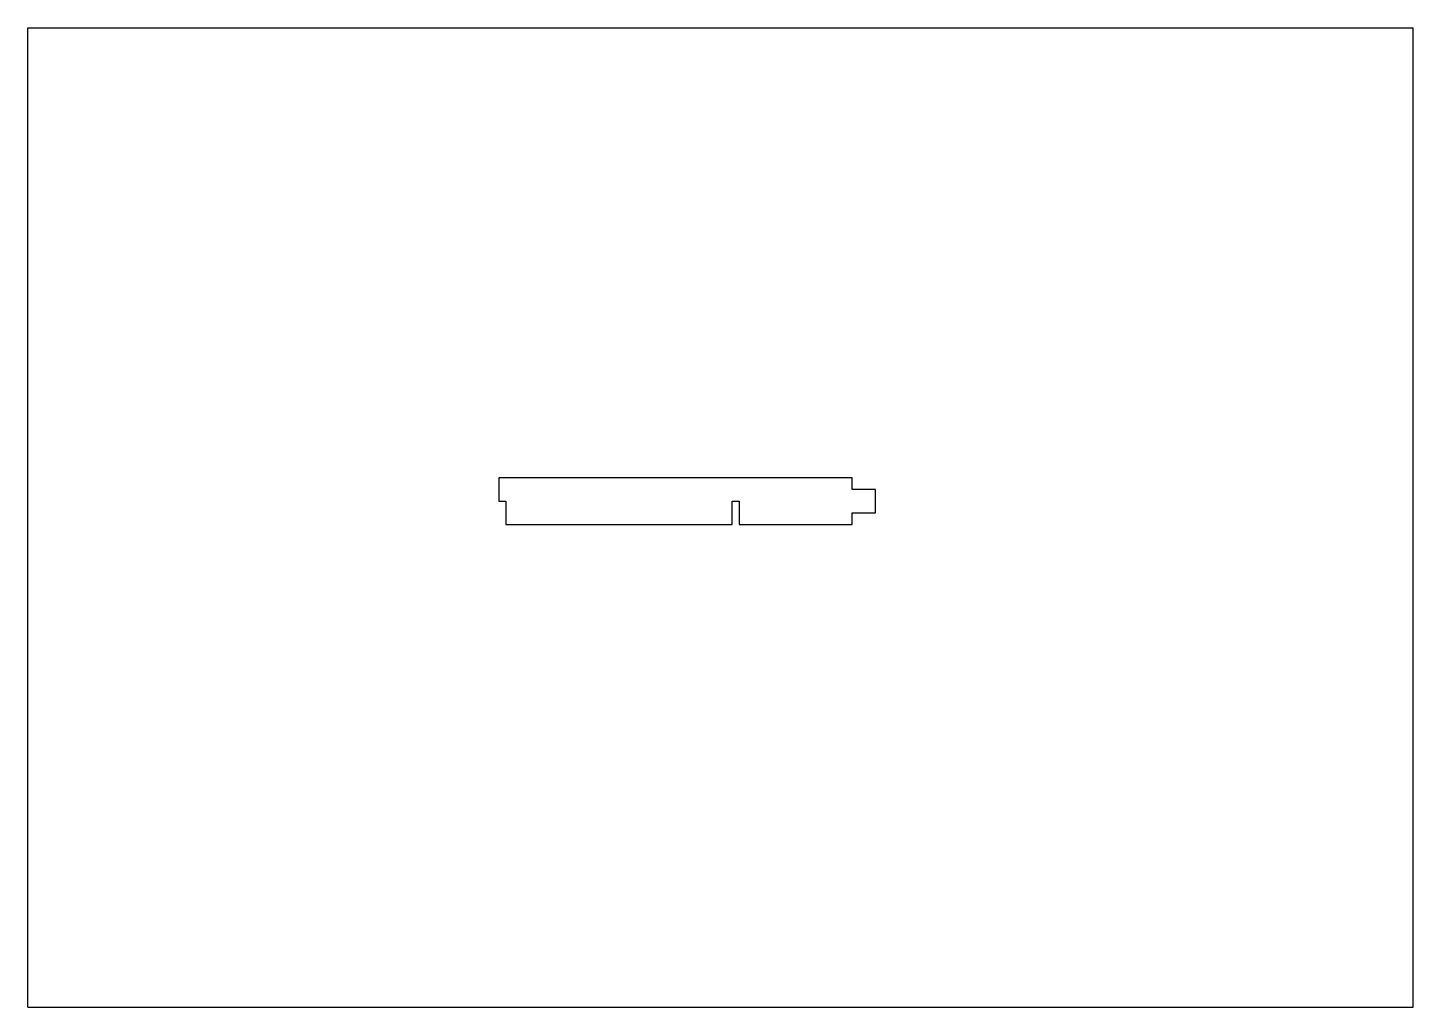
# Model space of a CAD drawing. Header units: millimetres. Extents: x 0 to 297, y 0 to 210.
import ezdxf

# ---------------------------------------------------------------- set-up
doc = ezdxf.new("R2010")
doc.units = ezdxf.units.MM
doc.header["$LTSCALE"] = 16.335
doc.layers.get('0').update_dxf_attribs({"linetype": 'CONTINUOUS'})

msp = doc.modelspace()

# ---------------------------------------------------------------- linework, layer by layer
at = {"color": 7, "linetype": 'CONTINUOUS'}
for p, q in [((0, 0), (0, 210)), ((0, 210), (297, 210)), ((297, 0), (297, 210)), ((100.97, 113.48), (100.97, 108.48)), ((176.72, 113.48), (100.97, 113.48)), ((176.72, 110.98), (176.72, 113.48)), ((181.72, 110.98), (176.72, 110.98)), ((181.72, 105.98), (181.72, 110.98)), ((100.97, 108.48), (102.47, 108.48)), ((102.47, 108.48), (102.47, 103.48)), ((150.97, 108.48), (152.47, 108.48)), ((150.97, 103.48), (150.97, 108.48)), ((152.47, 108.48), (152.47, 103.48)), ((176.72, 105.98), (181.72, 105.98)), ((176.72, 103.48), (176.72, 105.98)), ((102.47, 103.48), (150.97, 103.48)), ((152.47, 103.48), (176.72, 103.48)), ((0, 0), (297, 0))]:
    msp.add_line(p, q, dxfattribs=at)

doc.saveas('drawing.dxf')
